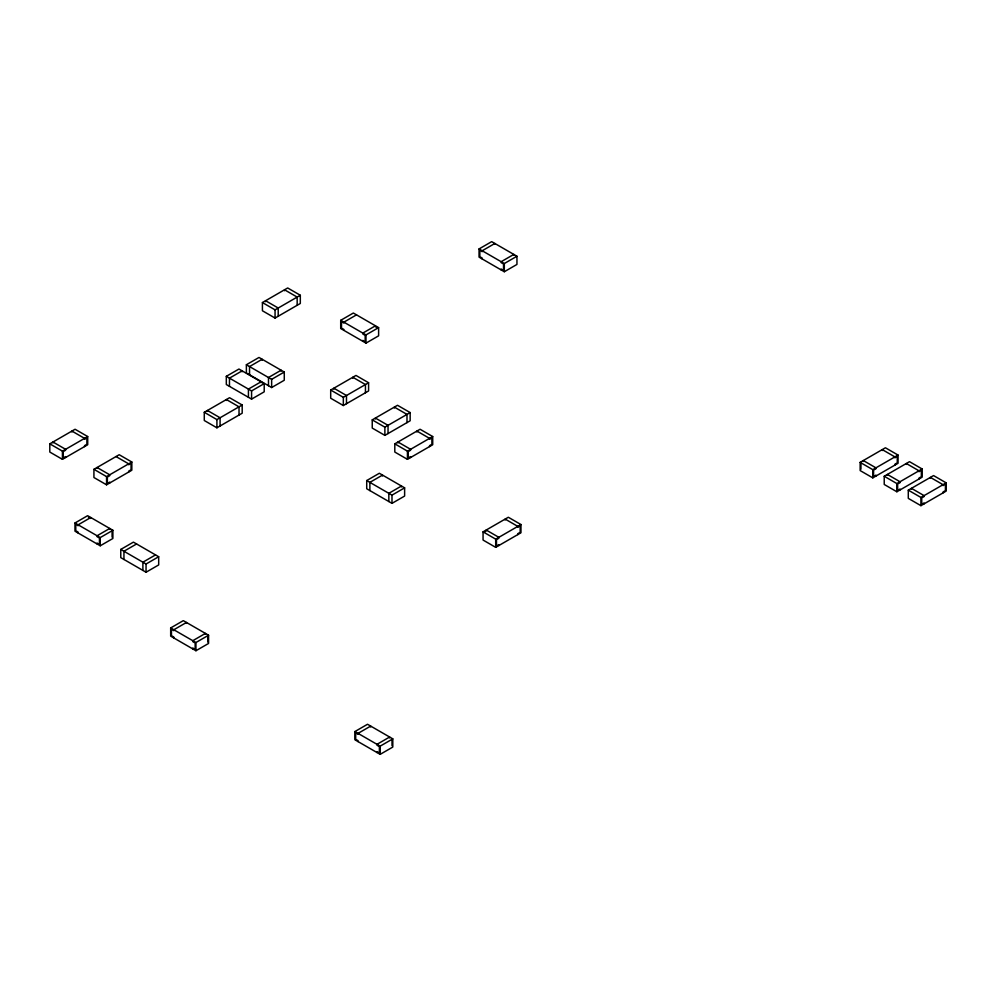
<?xml version="1.0" encoding="UTF-8"?>
<svg xmlns="http://www.w3.org/2000/svg" width="996" height="996" viewBox="0 0 996 996"><rect width="100%" height="100%" fill="white"/><g stroke="black" fill="none" stroke-linecap="round" stroke-linejoin="round"><path stroke-width="1.49" d="M262.421 302.56L287.682 287.969L300.319 295.264L300.319 303.469L275.058 318.06L262.421 310.764L262.421 302.56L275.058 309.856L300.319 295.264M49.8 443.843L75.074 429.251L87.71 436.547L87.71 444.751L62.437 459.343L49.8 452.047L49.8 443.843L62.437 451.138L87.71 436.547M226.316 376.326L238.953 369.03L264.214 383.622L264.214 391.826L251.577 399.122L226.316 384.531L226.316 376.326L251.577 390.918L264.214 383.622M246.373 364.748L259.01 357.452L284.271 372.043L284.271 380.248L271.647 387.544L246.373 372.952L246.373 364.748L271.647 379.339L284.271 372.043M340.707 320.326L353.343 313.03L378.617 327.622L378.617 335.826L365.98 343.122L340.707 328.531L340.707 320.326L365.98 334.917L378.617 327.622M356.506 314.861L343.869 322.156L343.869 323.065L341.504 321.696L341.504 328.082L343.869 329.452L343.869 330.361M93.923 469.315L119.196 454.724L131.833 462.02L131.833 470.224L106.56 484.815L93.923 477.52L93.923 469.315L106.56 476.611L131.833 462.02M479.051 248.938L491.688 241.642L516.949 256.233L516.949 264.438L504.312 271.734L479.051 257.142L479.051 248.938L504.312 263.529L516.949 256.233M204.28 412.294L229.553 397.715L242.19 404.999L242.19 413.216L216.916 427.807L204.28 420.511L204.28 412.294L216.916 419.59L242.19 404.999M375.455 325.804L362.818 333.1L362.818 334.009L365.183 335.378L365.183 341.753L362.818 340.395L362.818 341.304M74.974 522.987L87.611 515.691L112.884 530.283L112.884 538.487L100.247 545.783L74.974 531.192L74.974 522.987L100.247 537.579L112.884 530.283M330.697 390.034L355.97 375.442L368.595 382.738L368.595 390.942L343.334 405.534L330.697 398.238L330.697 390.034L343.334 397.329L368.595 382.738M120.777 549.431L133.414 542.135L158.688 556.727L158.688 564.931L146.051 572.227L120.777 557.635L120.777 549.431L146.051 564.022L158.688 556.727M136.577 543.965L123.94 551.261L123.94 559.466M372.243 419.876L397.516 405.285L410.153 412.581L410.153 420.785L384.879 435.377L372.243 428.081L372.243 419.876L384.879 427.172L410.153 412.581M155.525 554.909L142.889 562.205L142.889 570.409M394.802 443.843L420.075 429.251L432.712 436.547L432.712 444.751L407.439 459.343L394.802 452.047L394.802 443.843L407.439 451.138L432.712 436.547M366.715 480.558L379.352 473.262L404.625 487.841L404.625 496.058L391.988 503.354L366.715 488.762L366.715 480.558L391.988 495.137L404.625 487.841M170.677 627.941L183.301 620.645L208.575 635.224L208.575 643.441L195.938 650.737L170.677 636.145L170.677 627.941L195.938 642.52L208.575 635.224M483.06 531.852L508.334 517.26L520.97 524.556L520.97 532.76L495.697 547.352L483.06 540.056L483.06 531.852L495.697 539.147L520.97 524.556M483.844 532.312L486.222 530.943L486.222 530.034L498.859 537.33L498.859 538.238L496.481 539.608L496.481 545.982L498.859 544.613L498.859 545.534M354.887 731.562L367.524 724.266L392.798 738.858L392.798 747.062L380.161 754.358L354.887 739.767L354.887 731.562L380.161 746.153L392.798 738.858M860.158 462.368L885.419 447.777L898.056 455.072L898.056 463.277L872.795 477.868L860.158 470.573L860.158 462.368L872.795 469.664L898.056 455.072M884.224 476.262L909.497 461.671L922.134 468.967L922.134 477.184L896.861 491.763L884.224 484.467L884.224 476.262L896.861 483.558L922.134 468.967M908.29 490.157L933.563 475.578L946.2 482.873L946.2 491.078L920.927 505.669L908.29 498.374L908.29 490.157L920.927 497.452L946.2 482.873M375.455 326.713L377.82 328.082M116.034 456.554L128.671 463.85L128.671 464.759L131.049 463.389L131.049 469.776L128.671 471.145L128.671 472.054M88.395 517.061L90.773 518.43L90.773 517.522L78.136 524.817L78.136 525.726L75.771 524.357L75.771 530.744L78.136 532.113L78.136 533.022M943.038 492.896L943.038 491.987L945.416 490.617L945.416 484.23L943.038 485.6L943.038 484.691L930.401 477.395L930.401 478.304M924.089 503.839L924.089 502.93L921.723 504.3L921.723 497.913L924.089 496.543L924.089 495.635L911.452 488.339L911.452 489.248M920.927 497.452L920.927 505.669M918.972 479.001L918.972 478.092L921.337 476.723L921.337 470.336L918.972 471.706L918.972 470.797L906.335 463.501L906.335 464.41M900.023 489.945L900.023 489.036L897.645 490.406L897.645 484.019L900.023 482.649L900.023 481.74L887.386 474.445L887.386 475.353M896.861 483.558L896.861 491.763M894.906 465.107L894.906 464.198L897.272 462.829L897.272 456.442L894.906 457.811L894.906 456.903L882.269 449.607L882.269 450.516M875.945 476.051L875.945 475.129L873.579 476.499L873.579 470.124L875.945 468.755L875.945 467.846L863.308 460.55L863.308 461.459M872.795 469.664L872.795 477.868M860.942 462.829L860.942 469.203M517.808 534.591L517.808 533.682L520.173 532.312L520.173 525.925L517.808 527.295L517.808 526.386L505.171 519.09L505.171 519.999M513.799 255.325L513.799 254.416L501.162 261.711L501.162 262.62L503.528 263.99L503.528 270.364L501.162 269.007L501.162 269.916M504.312 263.529L504.312 271.734M495.697 539.147L495.697 547.352M494.838 244.381L494.838 243.472L482.201 250.768L482.201 251.677L479.835 250.307L479.835 256.694L482.201 258.064L482.201 258.972M429.55 446.582L429.55 445.66L431.915 444.291L431.915 437.916L429.55 439.286L429.55 438.365L416.913 431.069L416.913 431.99M410.601 457.513L410.601 456.604L408.223 457.973L408.223 451.586L410.601 450.229L410.601 449.308L397.964 442.012L397.964 442.934M407.439 451.138L407.439 459.343M406.99 422.615L406.99 414.411L394.366 407.115L394.366 408.024M401.463 486.932L401.463 486.023L388.838 493.319L388.838 501.523M391.988 495.137L391.988 503.354M392.013 739.306L392.013 745.693M389.635 737.936L389.635 737.028L376.998 744.323L376.998 745.232L379.376 746.602L379.376 752.988L376.998 751.619L376.998 752.528M388.042 433.559L388.042 425.342L375.405 418.059L375.405 418.967M384.879 427.172L384.879 435.377M382.514 475.988L382.514 475.08L369.877 482.375L369.877 490.58M380.161 746.153L380.161 754.358M370.686 726.993L370.686 726.084L358.05 733.38L358.05 734.289L355.684 732.932L355.684 739.306L358.05 740.675L358.05 741.584M365.98 334.917L365.98 343.122M365.445 392.773L365.445 384.556L352.808 377.26L352.808 378.181M346.484 403.704L346.484 395.499L333.859 388.203L333.859 389.125M343.334 397.329L343.334 405.534M297.169 305.299L297.169 297.082L284.532 289.786L284.532 290.708M281.121 371.135L281.121 370.213L268.484 377.509L268.484 385.713M278.208 316.23L278.208 308.025L265.571 300.73L265.571 301.651M275.058 309.856L275.058 318.06M271.647 379.339L271.647 387.544M262.16 360.191L262.16 359.27L249.535 366.565L249.535 374.782M261.064 382.713L261.064 381.792L248.427 389.087L248.427 397.304M251.577 390.918L251.577 399.122M242.103 371.769L242.103 370.861L229.466 378.156L229.466 386.361M239.028 415.033L239.028 406.829L226.391 399.533L226.391 400.442M220.079 425.977L220.079 417.772L207.442 410.477L207.442 411.385M216.916 419.59L216.916 427.807M207.791 635.685L207.791 642.071M205.413 634.315L205.413 633.406L192.788 640.702L192.788 641.611L195.154 642.98L195.154 649.367L192.788 647.998L192.788 648.906M195.938 642.52L195.938 650.737M186.464 623.372L186.464 622.463L173.827 629.758L173.827 630.667L171.461 629.298L171.461 635.685L173.827 637.054L173.827 637.963M146.051 564.022L146.051 572.227M112.087 530.744L112.087 537.118M109.722 482.998L109.722 482.089L107.356 483.446L107.356 477.072L109.722 475.702L109.722 474.793L97.085 467.498L97.085 468.406M109.722 529.374L109.722 528.465L97.085 535.761L97.085 536.67L99.451 538.039L99.451 544.414L97.085 543.044L97.085 543.965M106.56 476.611L106.56 484.815M100.247 537.579L100.247 545.783M84.548 446.582L84.548 445.66L86.913 444.291L86.913 437.916L84.548 439.286L84.548 438.365L71.911 431.069L71.911 431.99M65.599 457.513L65.599 456.604L63.221 457.973L63.221 451.586L65.599 450.229L65.599 449.308L52.962 442.012L52.962 442.934M62.437 451.138L62.437 459.343"/></g></svg>
